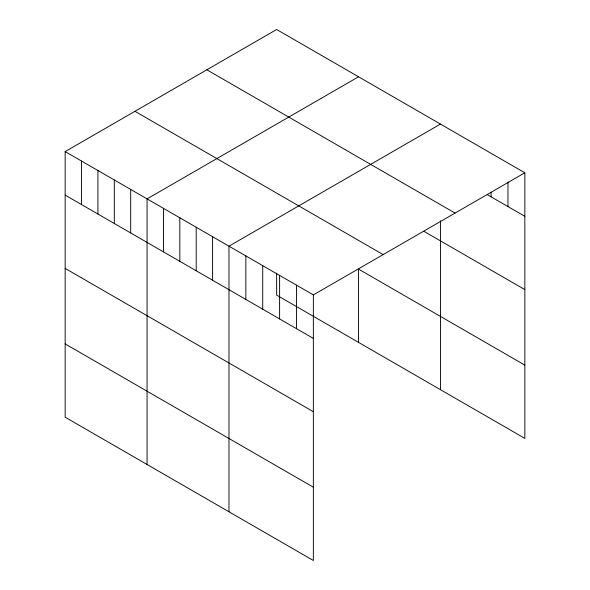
<?xml version="1.0" encoding="UTF-8"?>
<svg xmlns="http://www.w3.org/2000/svg" width="590" height="590" viewBox="0 0 590 590"><rect width="100%" height="100%" fill="white"/><g stroke="black" fill="none" stroke-linecap="round" stroke-linejoin="round"><path stroke-width="0.89" d="M65.158 151.601L313.356 294.897L313.356 560.5L65.158 417.204L65.158 151.601L276.644 29.5L524.842 172.796L524.842 438.4L276.644 295.103L276.644 273.118M358.55 76.789L147.065 198.889L147.065 464.492M440.457 124.077L228.972 246.178L228.972 511.781M313.356 294.897L524.842 172.796M487.251 194.612L524.842 216.309M206.854 69.79L455.052 213.093M424.07 231.42L524.842 289.602M134.948 111.303L383.146 254.6M524.842 365.114L358.55 269.106L358.55 342.392M65.158 195.113L313.356 338.409M65.158 268.406L313.356 411.702M65.158 343.911L313.356 487.207M507.961 182.089L507.961 206.566M491.087 192.288L491.087 196.824M440.457 220.726L440.457 389.68M296.482 285.154L296.482 328.667M279.601 275.405L279.601 318.925M262.727 265.662L262.727 309.182M245.846 255.92L245.846 299.432M212.592 236.715L212.592 280.235M196.205 227.261L196.205 270.773M179.825 217.799L179.825 261.318M163.445 208.344L163.445 251.856M130.685 189.427L130.685 232.947M114.305 179.972L114.305 223.485M97.918 170.517L97.918 214.03M81.538 161.055L81.538 204.575"/></g></svg>
